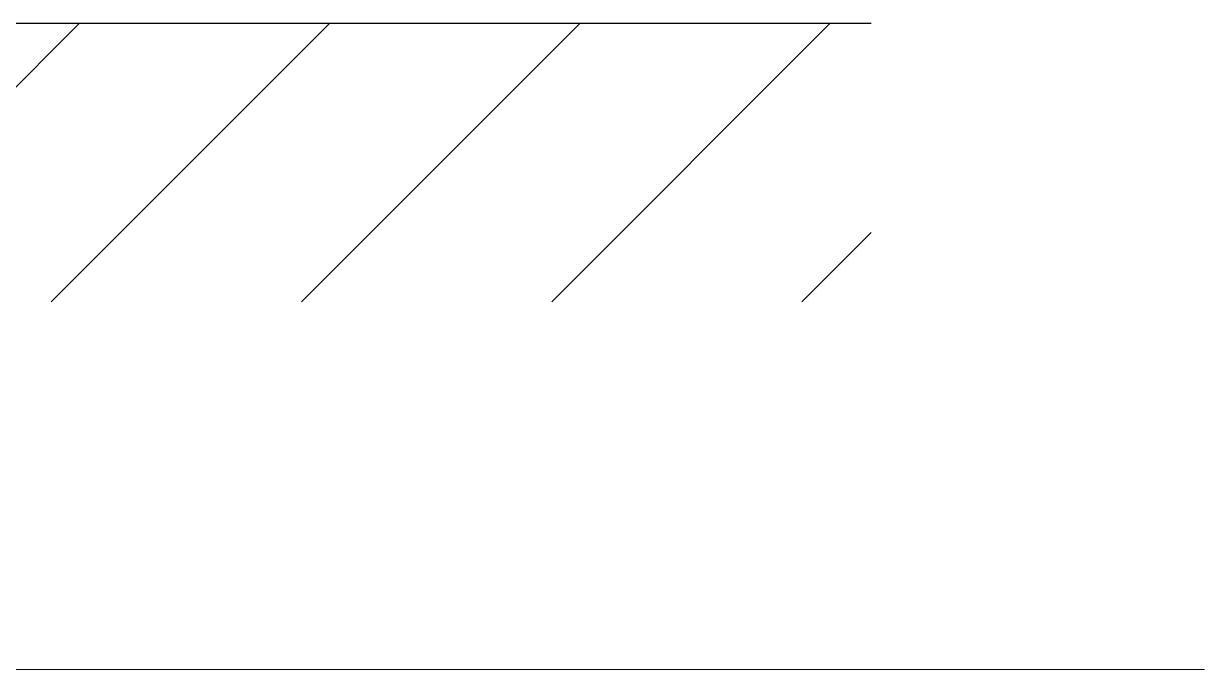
# Model space of a CAD drawing. Header units: inches. Extents: x 47316 to 59086, y 3141 to 11743.
# Drawn here: x 50770.52 to 50781.11, y 3636.02 to 3641.81 of the extents above; entities that cross this region are included whole.
import ezdxf

# ---------------------------------------------------------------- set-up
doc = ezdxf.new("R2010")
doc.units = ezdxf.units.IN
doc.header["$MEASUREMENT"] = 0
doc.layers.add('Beschreibung', color=7, linetype='Continuous', lineweight=25)

msp = doc.modelspace()

# ---------------------------------------------------------------- linework, layer by layer
at = {"color": 0, "lineweight": -3}
for p, q in [((50778.121, 3641.812, 0), (50754.965, 3641.812, 0)), ((50768.52, 3639.316), (50771.016, 3641.812)), ((50770.765, 3639.316), (50773.261, 3641.812)), ((50773.01, 3639.316), (50775.506, 3641.812)), ((50775.255, 3639.316), (50777.751, 3641.812)), ((50777.5, 3639.316), (50778.121, 3639.937))]:
    msp.add_line(p, q, dxfattribs=at)
at = {"layer": 'Beschreibung', "color": 0, "lineweight": 0}
msp.add_line((50757.955, 3636.018, 0), (50781.112, 3636.018, 0), dxfattribs=at)

doc.saveas('drawing.dxf')
